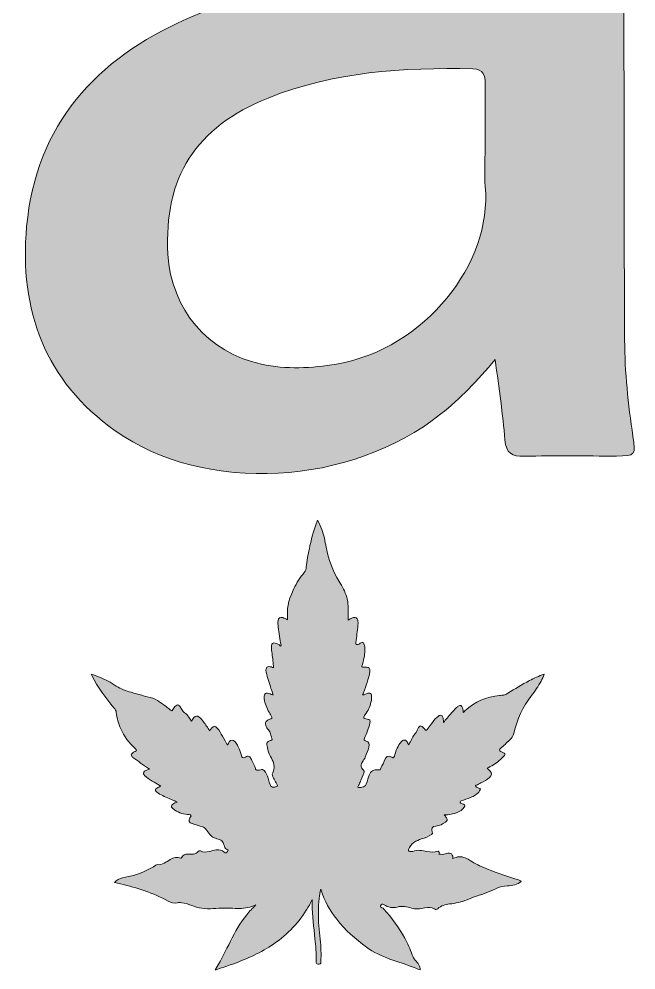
# Model space of a CAD drawing. Extents: x 495 to 1403, y -1247 to -663.
# Drawn here: x 631.2 to 725.5, y -1244.4 to -1099 of the extents above; entities that cross this region are included whole.
import ezdxf

# ---------------------------------------------------------------- set-up
doc = ezdxf.new("R2010")
doc.units = 0
doc.header["$MEASUREMENT"] = 0
doc.layers.add('katman 1', color=7, linetype='Continuous')

# ---------------------------------------------------------------- blocks, each defined once
blk = doc.blocks.new('block 3')
at = {"layer": 'katman 1', "true_color": 0xffffff}
h = blk.add_hatch(color=7, dxfattribs=at)
h.dxf.hatch_style = 2
edge = h.paths.add_edge_path()
edge.add_spline(control_points=[(703.97, -1151.03), (701.19, -1154.29), (698.62, -1156.99), (695.67, -1159.34), (681.87, -1170.33), (659.7, -1171.66), (645.91, -1161.92), (635.18, -1154.34), (631.21, -1143.44), (632.37, -1130.68), (633.8, -1115.05), (642.97, -1105.08), (656.83, -1098.93), (667.08, -1094.38), (677.96, -1092.48), (689.08, -1091.7), (692.69, -1091.44), (696.3, -1091.26), (699.91, -1091.27), (701.04, -1091.27), (701.89, -1091.01), (701.93, -1089.66), (702.15, -1081.62), (700.77, -1074.16), (694.49, -1068.39), (690.76, -1064.97), (686.23, -1063.34), (681.33, -1062.82), (669.33, -1061.55), (658.09, -1064.08), (647.61, -1070), (646.16, -1070.82), (645.34, -1070.95), (644.76, -1069.08), (643.68, -1065.63), (642.51, -1062.21), (641.21, -1058.84), (640.57, -1057.17), (641.09, -1056.37), (642.54, -1055.54), (650.74, -1050.8), (659.61, -1048.12), (668.93, -1047), (677.45, -1045.97), (685.96, -1045.98), (694.36, -1048.17), (708.2, -1051.78), (716.76, -1060.73), (720.88, -1074.2), (722.88, -1080.72), (723.55, -1087.46), (723.59, -1094.24), (723.69, -1112.17), (723.63, -1130.1), (723.73, -1148.03), (723.76, -1152.95), (724.27, -1157.85), (725.01, -1162.73), (725.47, -1165.69), (725.37, -1165.77), (722.47, -1165.77), (717.78, -1165.78), (713.08, -1165.71), (708.39, -1165.8), (706.53, -1165.84), (705.61, -1165.37), (705.44, -1163.3), (705.14, -1159.4), (704.53, -1155.53), (703.97, -1151.03)], knot_values=[0, 0, 0, 0, 1, 1, 1, 2, 2, 2, 3, 3, 3, 4, 4, 4, 5, 5, 5, 6, 6, 6, 7, 7, 7, 8, 8, 8, 9, 9, 9, 10, 10, 10, 11, 11, 11, 12, 12, 12, 13, 13, 13, 14, 14, 14, 15, 15, 15, 16, 16, 16, 17, 17, 17, 18, 18, 18, 19, 19, 19, 20, 20, 20, 21, 21, 21, 22, 22, 22, 23, 23, 23, 23], degree=3, periodic=1)
edge = h.paths.add_edge_path()
edge.add_spline(control_points=[(702.41, -1118.8), (702.41, -1115.49), (702.4, -1112.18), (702.42, -1108.87), (702.43, -1107.57), (702.16, -1106.6), (700.56, -1106.57), (689.88, -1106.36), (679.31, -1106.98), (669.26, -1111.03), (658.18, -1115.49), (653.3, -1123.19), (653.96, -1134.9), (654.43, -1143.35), (660.06, -1149.95), (668.25, -1151.72), (672.07, -1152.55), (675.88, -1152.37), (679.71, -1151.71), (693.29, -1149.37), (703.5, -1136.26), (702.44, -1124.57), (702.27, -1122.66), (702.42, -1120.72), (702.41, -1118.8)], knot_values=[0, 0, 0, 0, 1, 1, 1, 2, 2, 2, 3, 3, 3, 4, 4, 4, 5, 5, 5, 6, 6, 6, 7, 7, 7, 8, 8, 8, 8], degree=3, periodic=1)
at = {"layer": 'katman 1', "lineweight": 0}
for points, knots in [([(703.97, -1151.03), (701.19, -1154.29), (698.62, -1156.99), (695.67, -1159.34), (681.87, -1170.33), (659.7, -1171.66), (645.91, -1161.92), (635.18, -1154.34), (631.21, -1143.44), (632.37, -1130.68), (633.8, -1115.05), (642.97, -1105.08), (656.83, -1098.93), (667.08, -1094.38), (677.96, -1092.48), (689.08, -1091.7), (692.69, -1091.44), (696.3, -1091.26), (699.91, -1091.27), (701.04, -1091.27), (701.89, -1091.01), (701.93, -1089.66), (702.15, -1081.62), (700.77, -1074.16), (694.49, -1068.39), (690.76, -1064.97), (686.23, -1063.34), (681.33, -1062.82), (669.33, -1061.55), (658.09, -1064.08), (647.61, -1070), (646.16, -1070.82), (645.34, -1070.95), (644.76, -1069.08), (643.68, -1065.63), (642.51, -1062.21), (641.21, -1058.84), (640.57, -1057.17), (641.09, -1056.37), (642.54, -1055.54), (650.74, -1050.8), (659.61, -1048.12), (668.93, -1047), (677.45, -1045.97), (685.96, -1045.98), (694.36, -1048.17), (708.2, -1051.78), (716.76, -1060.73), (720.88, -1074.2), (722.88, -1080.72), (723.55, -1087.46), (723.59, -1094.24), (723.69, -1112.17), (723.63, -1130.1), (723.73, -1148.03), (723.76, -1152.95), (724.27, -1157.85), (725.01, -1162.73), (725.47, -1165.69), (725.37, -1165.77), (722.47, -1165.77), (717.78, -1165.78), (713.08, -1165.71), (708.39, -1165.8), (706.53, -1165.84), (705.61, -1165.37), (705.44, -1163.3), (705.14, -1159.4), (704.53, -1155.53), (703.97, -1151.03)], [0, 0, 0, 0, 1, 1, 1, 2, 2, 2, 3, 3, 3, 4, 4, 4, 5, 5, 5, 6, 6, 6, 7, 7, 7, 8, 8, 8, 9, 9, 9, 10, 10, 10, 11, 11, 11, 12, 12, 12, 13, 13, 13, 14, 14, 14, 15, 15, 15, 16, 16, 16, 17, 17, 17, 18, 18, 18, 19, 19, 19, 20, 20, 20, 21, 21, 21, 22, 22, 22, 23, 23, 23, 23]), ([(702.41, -1118.8), (702.41, -1115.49), (702.4, -1112.18), (702.42, -1108.87), (702.43, -1107.57), (702.16, -1106.6), (700.56, -1106.57), (689.88, -1106.36), (679.31, -1106.98), (669.26, -1111.03), (658.18, -1115.49), (653.3, -1123.19), (653.96, -1134.9), (654.43, -1143.35), (660.06, -1149.95), (668.25, -1151.72), (672.07, -1152.55), (675.88, -1152.37), (679.71, -1151.71), (693.29, -1149.37), (703.5, -1136.26), (702.44, -1124.57), (702.27, -1122.66), (702.42, -1120.72), (702.41, -1118.8)], [0, 0, 0, 0, 1, 1, 1, 2, 2, 2, 3, 3, 3, 4, 4, 4, 5, 5, 5, 6, 6, 6, 7, 7, 7, 8, 8, 8, 8])]:
    blk.add_open_spline(points, degree=3, knots=knots, dxfattribs=at)
blk = doc.blocks.new('block 5')
at = {"layer": 'katman 1', "true_color": 0x018f44}
h = blk.add_hatch(color=114, dxfattribs=at)
h.dxf.hatch_style = 2
edge = h.paths.add_edge_path()
edge.add_spline(control_points=[(676.01, -1233.6), (675.72, -1234.15), (675.42, -1234.7), (675.09, -1235.23), (673.72, -1237.42), (671.92, -1239.19), (669.76, -1240.61), (667.81, -1241.89), (665.68, -1242.82), (663.48, -1243.59), (662.76, -1243.85), (662.04, -1244.08), (661.3, -1244.3), (661.28, -1244.31), (661.25, -1244.31), (661.19, -1244.33), (661.25, -1244.23), (661.29, -1244.16), (661.34, -1244.09), (662.14, -1242.76), (662.8, -1241.35), (663.5, -1239.97), (664.22, -1238.54), (664.99, -1237.15), (666, -1235.9), (666.41, -1235.38), (666.87, -1234.91), (667.39, -1234.42), (667.15, -1234.51), (666.97, -1234.59), (666.78, -1234.65), (665.95, -1234.93), (665.09, -1234.98), (664.23, -1234.94), (663.11, -1234.9), (661.99, -1234.9), (660.87, -1234.97), (659.71, -1235.05), (658.57, -1234.91), (657.48, -1234.46), (657.03, -1234.27), (656.55, -1234.12), (656.06, -1234.07), (655.85, -1234.04), (655.63, -1234.03), (655.43, -1234.07), (654.91, -1234.19), (654.43, -1234.09), (653.98, -1233.83), (651.71, -1232.53), (649.23, -1231.82), (646.71, -1231.18), (646.41, -1231.11), (646.11, -1231.05), (645.79, -1230.97), (646.14, -1230.59), (646.56, -1230.37), (647.03, -1230.27), (647.64, -1230.13), (648.27, -1230.05), (648.87, -1229.86), (650.03, -1229.51), (651.1, -1228.98), (652.11, -1228.32), (652.18, -1228.27), (652.25, -1228.23), (652.34, -1228.25), (652.72, -1228.32), (653.06, -1228.21), (653.39, -1228.03), (653.71, -1227.85), (654.01, -1227.65), (654.32, -1227.46), (654.83, -1227.16), (655.35, -1227.02), (655.92, -1227.27), (655.98, -1227.3), (656, -1227.28), (656.02, -1227.23), (656.22, -1226.77), (656.6, -1226.65), (657.06, -1226.64), (657.32, -1226.64), (657.59, -1226.65), (657.85, -1226.63), (658.15, -1226.6), (658.41, -1226.49), (658.59, -1226.23), (658.67, -1226.12), (658.78, -1226.08), (658.91, -1226.15), (659.35, -1226.4), (659.8, -1226.36), (660.27, -1226.25), (660.62, -1226.17), (660.97, -1226.05), (661.33, -1226), (661.79, -1225.94), (662.21, -1226.03), (662.57, -1226.34), (662.66, -1226.41), (662.76, -1226.5), (662.88, -1226.42), (663.03, -1226.34), (663.09, -1226.19), (663.15, -1226.04), (663.17, -1225.99), (663.11, -1225.99), (663.08, -1225.98), (662.81, -1225.9), (662.67, -1225.68), (662.58, -1225.43), (662.52, -1225.26), (662.46, -1225.1), (662.4, -1224.93), (662.3, -1224.67), (662.12, -1224.51), (661.85, -1224.43), (661.56, -1224.35), (661.29, -1224.26), (661.02, -1224.14), (660.76, -1224.03), (660.53, -1223.87), (660.36, -1223.65), (660.16, -1223.39), (659.96, -1223.12), (659.77, -1222.85), (659.64, -1222.66), (659.48, -1222.53), (659.26, -1222.48), (658.72, -1222.35), (658.21, -1222.13), (657.68, -1221.98), (657.16, -1221.84), (657.05, -1221.58), (657.32, -1221.11), (657.35, -1221.05), (657.38, -1221), (657.42, -1220.95), (657.56, -1220.72), (657.5, -1220.6), (657.22, -1220.6), (656.41, -1220.6), (655.68, -1220.34), (655, -1219.9), (654.86, -1219.82), (654.74, -1219.72), (654.63, -1219.6), (654.44, -1219.39), (654.45, -1219.19), (654.68, -1219.01), (654.88, -1218.85), (655.12, -1218.78), (655.39, -1218.68), (655.11, -1218.56), (654.86, -1218.45), (654.61, -1218.34), (653.96, -1218.07), (653.31, -1217.79), (652.69, -1217.46), (652.5, -1217.35), (652.31, -1217.24), (652.17, -1217.07), (652, -1216.87), (652.02, -1216.69), (652.24, -1216.54), (652.43, -1216.41), (652.65, -1216.35), (652.89, -1216.27), (652.53, -1216.05), (652.19, -1215.85), (651.85, -1215.65), (651.44, -1215.4), (651.04, -1215.16), (650.66, -1214.87), (650.53, -1214.77), (650.4, -1214.66), (650.3, -1214.52), (650.15, -1214.3), (650.18, -1214.12), (650.39, -1213.97), (650.62, -1213.81), (650.88, -1213.75), (651.15, -1213.67), (651.11, -1213.59), (651.04, -1213.57), (650.99, -1213.54), (650.16, -1213.03), (649.4, -1212.42), (648.61, -1211.85), (648.55, -1211.81), (648.49, -1211.76), (648.44, -1211.7), (648.31, -1211.55), (648.32, -1211.39), (648.47, -1211.24), (648.6, -1211.11), (648.76, -1211.03), (648.93, -1210.95), (649.2, -1210.82), (649.22, -1210.71), (649, -1210.52), (648, -1209.68), (647.27, -1208.65), (646.75, -1207.46), (646.4, -1206.68), (646.18, -1205.85), (646.07, -1205), (646.03, -1204.71), (645.89, -1204.49), (645.71, -1204.27), (644.42, -1202.74), (643.24, -1201.12), (642.32, -1199.33), (642.3, -1199.28), (642.27, -1199.23), (642.24, -1199.15), (642.69, -1199.26), (643.1, -1199.42), (643.5, -1199.58), (644.4, -1199.95), (645.26, -1200.41), (646.07, -1200.94), (646.78, -1201.39), (647.53, -1201.69), (648.33, -1201.9), (649.43, -1202.19), (650.53, -1202.51), (651.63, -1202.81), (652.15, -1202.96), (652.59, -1203.26), (653.01, -1203.59), (653.45, -1203.93), (653.92, -1204.22), (654.33, -1204.61), (654.5, -1204.78), (654.57, -1204.75), (654.69, -1204.54), (654.82, -1204.32), (654.94, -1204.11), (655.14, -1203.95), (655.35, -1203.78), (655.53, -1203.79), (655.71, -1203.99), (655.86, -1204.15), (655.96, -1204.34), (656.07, -1204.53), (656.19, -1204.76), (656.34, -1204.95), (656.57, -1205.08), (656.82, -1205.22), (656.97, -1205.46), (657.13, -1205.69), (657.27, -1205.9), (657.41, -1206.11), (657.56, -1206.33), (657.68, -1206.13), (657.78, -1205.94), (657.91, -1205.77), (658.16, -1205.47), (658.42, -1205.44), (658.73, -1205.69), (658.99, -1205.89), (659.19, -1206.14), (659.39, -1206.4), (659.72, -1206.84), (660.02, -1207.3), (660.34, -1207.77), (660.43, -1207.64), (660.52, -1207.51), (660.62, -1207.39), (660.94, -1207), (661.15, -1206.99), (661.48, -1207.37), (661.81, -1207.74), (662.05, -1208.19), (662.3, -1208.62), (662.55, -1209.07), (662.8, -1209.53), (663.05, -1209.99), (663.15, -1209.81), (663.22, -1209.63), (663.33, -1209.48), (663.59, -1209.12), (663.89, -1209.1), (664.19, -1209.43), (664.49, -1209.76), (664.66, -1210.16), (664.84, -1210.56), (664.99, -1210.9), (665.15, -1211.25), (665.22, -1211.63), (665.27, -1211.88), (665.39, -1211.95), (665.63, -1211.87), (665.75, -1211.83), (665.87, -1211.76), (665.98, -1211.71), (666.18, -1211.61), (666.31, -1211.63), (666.46, -1211.79), (666.61, -1211.94), (666.7, -1212.13), (666.78, -1212.32), (666.95, -1212.73), (667.22, -1213.11), (667.31, -1213.56), (667.35, -1213.74), (667.5, -1213.82), (667.69, -1213.82), (667.84, -1213.82), (667.98, -1213.79), (668.12, -1213.74), (668.34, -1213.67), (668.51, -1213.72), (668.67, -1213.88), (668.98, -1214.19), (669.13, -1214.6), (669.26, -1215.01), (669.36, -1215.29), (669.42, -1215.58), (669.51, -1215.87), (669.7, -1216.51), (670.11, -1216.5), (670.67, -1216.27), (670.75, -1216.23), (670.71, -1216.18), (670.69, -1216.14), (670.55, -1215.89), (670.41, -1215.64), (670.27, -1215.38), (670.14, -1215.14), (670, -1214.9), (669.93, -1214.63), (669.89, -1214.48), (669.89, -1214.34), (669.97, -1214.19), (670.26, -1213.63), (670.27, -1213.06), (670.02, -1212.49), (669.87, -1212.12), (669.68, -1211.78), (669.49, -1211.43), (669.24, -1210.96), (669.19, -1210.45), (669.09, -1209.94), (669.03, -1209.63), (669.16, -1209.46), (669.45, -1209.33), (669.53, -1209.3), (669.62, -1209.28), (669.7, -1209.25), (669.86, -1209.19), (669.91, -1209.1), (669.84, -1208.95), (669.73, -1208.73), (669.66, -1208.51), (669.63, -1208.26), (669.61, -1208.02), (669.43, -1207.83), (669.3, -1207.63), (669.16, -1207.42), (669, -1207.22), (668.9, -1206.98), (668.77, -1206.66), (668.84, -1206.42), (669.12, -1206.21), (669.3, -1206.09), (669.49, -1206), (669.7, -1205.94), (669.86, -1205.9), (669.85, -1205.84), (669.81, -1205.7), (669.72, -1205.43), (669.57, -1205.19), (669.42, -1204.95), (669.04, -1204.31), (668.77, -1203.63), (668.68, -1202.89), (668.66, -1202.71), (668.65, -1202.53), (668.69, -1202.35), (668.76, -1202.08), (668.92, -1201.98), (669.19, -1202.02), (669.45, -1202.06), (669.67, -1202.23), (669.94, -1202.27), (669.96, -1202.27), (669.98, -1202.28), (670.03, -1202.29), (669.92, -1201.95), (669.81, -1201.63), (669.7, -1201.3), (669.45, -1200.49), (669.16, -1199.7), (668.97, -1198.87), (668.93, -1198.7), (668.92, -1198.53), (668.94, -1198.36), (668.98, -1198.1), (669.13, -1197.97), (669.39, -1197.97), (669.52, -1197.97), (669.64, -1197.99), (669.76, -1198.03), (669.87, -1198.07), (669.98, -1198.11), (670.11, -1198.15), (670.07, -1197.78), (670.02, -1197.41), (669.99, -1197.05), (669.93, -1196.34), (669.79, -1195.65), (669.76, -1194.94), (669.76, -1194.89), (669.76, -1194.83), (669.77, -1194.78), (669.82, -1194.44), (670.01, -1194.3), (670.35, -1194.38), (670.56, -1194.42), (670.75, -1194.51), (670.94, -1194.6), (671.02, -1194.63), (671.03, -1194.7), (671.06, -1194.76), (671.09, -1194.81), (671.13, -1194.84), (671.19, -1194.82), (671.25, -1194.79), (671.25, -1194.75), (671.24, -1194.7), (671.04, -1193.78), (670.92, -1192.85), (670.8, -1191.93), (670.76, -1191.6), (670.73, -1191.27), (670.78, -1190.94), (670.85, -1190.53), (671.09, -1190.37), (671.49, -1190.48), (671.75, -1190.56), (671.98, -1190.7), (672.24, -1190.84), (672.24, -1190.6), (672.25, -1190.38), (672.23, -1190.17), (672.13, -1188.69), (672.56, -1187.34), (673.2, -1186.05), (673.63, -1185.17), (674.15, -1184.34), (674.79, -1183.59), (675.01, -1183.35), (675.05, -1183.04), (675.08, -1182.74), (675.18, -1181.79), (675.38, -1180.87), (675.56, -1179.94), (675.81, -1178.64), (676.14, -1177.37), (676.62, -1176.14), (676.68, -1175.97), (676.75, -1175.8), (676.83, -1175.6), (677.1, -1176.06), (677.3, -1176.52), (677.46, -1176.99), (677.78, -1177.87), (677.96, -1178.79), (678.14, -1179.71), (678.5, -1181.56), (679.09, -1183.33), (680.11, -1184.94), (680.58, -1185.7), (681.01, -1186.49), (681.27, -1187.35), (681.4, -1187.79), (681.48, -1188.23), (681.47, -1188.69), (681.47, -1189.42), (681.47, -1190.14), (681.47, -1190.87), (681.56, -1190.88), (681.6, -1190.81), (681.66, -1190.78), (681.87, -1190.65), (682.07, -1190.53), (682.31, -1190.47), (682.67, -1190.38), (682.88, -1190.51), (682.96, -1190.87), (683.01, -1191.13), (683.01, -1191.39), (682.98, -1191.65), (682.89, -1192.53), (682.79, -1193.41), (682.68, -1194.3), (682.65, -1194.58), (682.72, -1194.65), (683, -1194.57), (683.16, -1194.52), (683.3, -1194.42), (683.45, -1194.33), (683.7, -1194.2), (683.8, -1194.24), (683.89, -1194.5), (684.13, -1195.19), (684.07, -1195.88), (683.92, -1196.58), (683.83, -1197.03), (683.7, -1197.47), (683.57, -1197.91), (683.54, -1198.02), (683.56, -1198.05), (683.68, -1198.04), (683.89, -1198.03), (684.1, -1198.03), (684.31, -1198.04), (684.7, -1198.07), (684.85, -1198.27), (684.81, -1198.66), (684.75, -1199.26), (684.57, -1199.84), (684.38, -1200.42), (684.21, -1200.93), (684.04, -1201.45), (683.86, -1201.96), (683.82, -1202.07), (683.76, -1202.18), (683.7, -1202.29), (683.87, -1202.29), (684.01, -1202.27), (684.15, -1202.19), (684.3, -1202.12), (684.45, -1202.05), (684.62, -1202.03), (684.86, -1202), (684.99, -1202.09), (685.04, -1202.32), (685.12, -1202.69), (685.06, -1203.05), (684.98, -1203.41), (684.84, -1204.11), (684.51, -1204.72), (684.11, -1205.3), (684.04, -1205.41), (683.96, -1205.52), (683.91, -1205.63), (683.83, -1205.78), (683.87, -1205.87), (684.03, -1205.93), (684.15, -1205.97), (684.27, -1205.99), (684.39, -1206), (684.81, -1206.03), (684.94, -1206.22), (684.82, -1206.63), (684.59, -1207.41), (684.32, -1208.17), (683.99, -1208.92), (683.87, -1209.2), (683.88, -1209.2), (684.16, -1209.3), (684.67, -1209.47), (684.83, -1209.79), (684.66, -1210.3), (684.49, -1210.81), (684.3, -1211.31), (684.11, -1211.81), (684.01, -1212.08), (683.82, -1212.29), (683.67, -1212.53), (683.48, -1212.85), (683.37, -1213.17), (683.59, -1213.52), (683.66, -1213.63), (683.74, -1213.73), (683.83, -1213.8), (683.95, -1213.9), (683.96, -1214), (683.92, -1214.13), (683.74, -1214.64), (683.52, -1215.12), (683.32, -1215.62), (683.21, -1215.86), (683.1, -1216.1), (682.99, -1216.34), (682.96, -1216.42), (682.95, -1216.46), (683.06, -1216.45), (683.24, -1216.44), (683.42, -1216.45), (683.6, -1216.43), (683.91, -1216.39), (684.13, -1216.22), (684.26, -1215.93), (684.42, -1215.6), (684.47, -1215.23), (684.58, -1214.89), (684.61, -1214.78), (684.64, -1214.67), (684.69, -1214.57), (684.94, -1213.93), (685.41, -1213.66), (686.1, -1213.76), (686.36, -1213.8), (686.41, -1213.77), (686.49, -1213.52), (686.57, -1213.27), (686.66, -1213.03), (686.83, -1212.83), (686.96, -1212.68), (686.99, -1212.48), (687.06, -1212.29), (687.28, -1211.65), (687.57, -1211.53), (688.18, -1211.84), (688.44, -1211.98), (688.46, -1211.95), (688.55, -1211.66), (688.74, -1210.98), (688.99, -1210.32), (689.39, -1209.73), (689.5, -1209.56), (689.62, -1209.4), (689.79, -1209.29), (690, -1209.15), (690.19, -1209.17), (690.37, -1209.34), (690.54, -1209.5), (690.62, -1209.72), (690.74, -1209.95), (690.83, -1209.78), (690.92, -1209.63), (691, -1209.47), (691.25, -1208.97), (691.49, -1208.46), (691.88, -1208.03), (691.99, -1207.91), (692.03, -1207.74), (692.09, -1207.59), (692.16, -1207.45), (692.22, -1207.3), (692.32, -1207.18), (692.46, -1207.02), (692.62, -1207), (692.8, -1207.11), (692.97, -1207.23), (693.09, -1207.39), (693.22, -1207.56), (693.35, -1207.75), (693.42, -1207.75), (693.56, -1207.57), (693.77, -1207.31), (693.96, -1207.03), (694.16, -1206.76), (694.43, -1206.4), (694.72, -1206.05), (695.05, -1205.74), (695.16, -1205.63), (695.28, -1205.54), (695.42, -1205.47), (695.66, -1205.35), (695.83, -1205.42), (695.93, -1205.67), (696.02, -1205.9), (696.04, -1206.15), (696.04, -1206.4), (696.04, -1206.42), (696.04, -1206.45), (696.04, -1206.53), (696.25, -1206.28), (696.43, -1206.07), (696.61, -1205.85), (697.06, -1205.33), (697.5, -1204.78), (697.99, -1204.29), (698.08, -1204.19), (698.19, -1204.1), (698.3, -1204.03), (698.64, -1203.8), (698.87, -1203.89), (698.98, -1204.29), (699.04, -1204.51), (699.05, -1204.74), (699.06, -1204.99), (699.18, -1204.93), (699.26, -1204.83), (699.34, -1204.75), (700.81, -1203.29), (702.61, -1202.6), (704.63, -1202.39), (704.84, -1202.36), (705.06, -1202.34), (705.27, -1202.32), (705.5, -1202.3), (705.7, -1202.18), (705.89, -1202.05), (706.97, -1201.37), (708.06, -1200.7), (709.19, -1200.11), (709.91, -1199.74), (710.64, -1199.41), (711.43, -1199.14), (711.3, -1199.52), (711.14, -1199.85), (710.97, -1200.18), (710.56, -1200.97), (710.04, -1201.69), (709.51, -1202.39), (708.18, -1204.12), (707.31, -1206.06), (706.8, -1208.16), (706.7, -1208.59), (706.47, -1208.93), (706.15, -1209.21), (705.68, -1209.63), (705.26, -1210.11), (704.76, -1210.49), (704.54, -1210.66), (704.57, -1210.81), (704.81, -1210.96), (704.94, -1211.03), (705.08, -1211.08), (705.21, -1211.13), (705.43, -1211.21), (705.48, -1211.34), (705.36, -1211.54), (705.21, -1211.79), (704.99, -1211.97), (704.78, -1212.16), (704.24, -1212.66), (703.61, -1213.05), (702.96, -1213.39), (702.88, -1213.43), (702.8, -1213.47), (702.72, -1213.52), (702.86, -1213.65), (703, -1213.77), (703.13, -1213.9), (703.47, -1214.25), (703.47, -1214.57), (703.11, -1214.91), (702.72, -1215.28), (702.25, -1215.51), (701.78, -1215.76), (701.54, -1215.89), (701.3, -1216.01), (701.05, -1216.12), (700.91, -1216.18), (700.94, -1216.24), (701.02, -1216.32), (701.15, -1216.43), (701.31, -1216.48), (701.46, -1216.54), (701.74, -1216.66), (701.76, -1216.74), (701.58, -1216.98), (701.22, -1217.48), (700.72, -1217.77), (700.16, -1217.99), (699.7, -1218.17), (699.22, -1218.33), (698.76, -1218.5), (698.69, -1218.52), (698.6, -1218.52), (698.59, -1218.63), (698.58, -1218.74), (698.64, -1218.81), (698.73, -1218.85), (698.85, -1218.91), (698.99, -1218.96), (699.12, -1219.02), (699.35, -1219.13), (699.38, -1219.25), (699.23, -1219.47), (698.96, -1219.85), (698.59, -1220.12), (698.15, -1220.29), (697.67, -1220.49), (697.17, -1220.56), (696.66, -1220.61), (696.49, -1220.62), (696.33, -1220.63), (696.15, -1220.65), (696.28, -1220.8), (696.42, -1220.92), (696.51, -1221.08), (696.67, -1221.37), (696.64, -1221.59), (696.37, -1221.77), (695.92, -1222.05), (695.48, -1222.32), (694.91, -1222.35), (694.29, -1222.38), (694.12, -1222.69), (694.35, -1223.27), (694.42, -1223.45), (694.38, -1223.53), (694.24, -1223.63), (693.78, -1223.97), (693.25, -1224.13), (692.72, -1224.32), (692.31, -1224.46), (691.91, -1224.61), (691.55, -1224.85), (691.15, -1225.13), (690.88, -1225.5), (690.7, -1225.95), (690.65, -1226.07), (690.69, -1226.12), (690.79, -1226.17), (690.97, -1226.26), (691.18, -1226.29), (691.35, -1226.22), (692.08, -1225.94), (692.8, -1226.08), (693.53, -1226.24), (694.09, -1226.36), (694.64, -1226.43), (695.19, -1226.19), (695.24, -1226.17), (695.26, -1226.18), (695.3, -1226.22), (695.47, -1226.39), (695.48, -1226.5), (695.35, -1226.65), (695.7, -1226.68), (696.04, -1226.71), (696.37, -1226.58), (696.48, -1226.54), (696.59, -1226.51), (696.7, -1226.49), (696.9, -1226.45), (697.11, -1226.46), (697.27, -1226.62), (697.5, -1226.84), (697.54, -1227.01), (697.41, -1227.29), (697.53, -1227.28), (697.65, -1227.27), (697.75, -1227.23), (698.38, -1226.94), (698.99, -1227.02), (699.59, -1227.31), (699.89, -1227.46), (700.17, -1227.63), (700.44, -1227.81), (701.16, -1228.3), (701.98, -1228.59), (702.78, -1228.92), (704.34, -1229.56), (705.92, -1230.12), (707.54, -1230.59), (707.69, -1230.63), (707.73, -1230.66), (707.94, -1230.85), (707.64, -1231.07), (707.3, -1231.21), (706.95, -1231.32), (706.58, -1231.42), (706.2, -1231.49), (705.82, -1231.5), (705.26, -1231.52), (704.72, -1231.64), (704.21, -1231.87), (703.21, -1232.34), (702.2, -1232.77), (701.12, -1233.05), (700.61, -1233.18), (700.14, -1233.42), (699.66, -1233.62), (698.81, -1233.99), (697.91, -1234.17), (696.99, -1234.26), (696.32, -1234.33), (695.69, -1234.52), (695.17, -1234.99), (695.04, -1235.12), (694.89, -1235.15), (694.7, -1235.02), (694.24, -1234.71), (693.72, -1234.75), (693.2, -1234.84), (692.84, -1234.9), (692.49, -1234.99), (692.12, -1235.02), (691.8, -1235.05), (691.49, -1235.01), (691.18, -1234.91), (690.47, -1234.68), (689.73, -1234.52), (689, -1234.73), (688.24, -1234.94), (687.6, -1234.78), (686.97, -1234.38), (686.83, -1234.29), (686.7, -1234.24), (686.56, -1234.38), (686.34, -1234.6), (686.37, -1234.75), (686.66, -1234.86), (686.77, -1234.9), (686.88, -1234.94), (686.96, -1235.04), (688.17, -1236.42), (689.27, -1237.88), (690.15, -1239.5), (690.59, -1240.32), (690.97, -1241.16), (691.27, -1242.04), (691.37, -1242.35), (691.53, -1242.62), (691.74, -1242.86), (691.94, -1243.09), (692.16, -1243.31), (692.31, -1243.58), (692.45, -1243.81), (692.52, -1244.07), (692.5, -1244.36), (692.19, -1244.23), (691.89, -1244.11), (691.59, -1243.99), (690.35, -1243.52), (689.09, -1243.14), (687.85, -1242.68), (686.59, -1242.21), (685.37, -1241.68), (684.29, -1240.87), (682.61, -1239.62), (681.04, -1238.25), (679.74, -1236.6), (678.68, -1235.25), (677.87, -1233.78), (677.36, -1232.14), (677.35, -1232.1), (677.33, -1232.07), (677.31, -1232), (677.2, -1232.48), (677.14, -1232.94), (677.08, -1233.39), (676.91, -1234.8), (676.89, -1236.21), (677.02, -1237.63), (677.08, -1238.31), (677.17, -1238.98), (677.24, -1239.66), (677.35, -1240.81), (677.37, -1241.95), (677.33, -1243.1), (677.32, -1243.4), (677.18, -1243.52), (676.9, -1243.49), (676.73, -1243.48), (676.63, -1243.39), (676.61, -1243.22), (676.61, -1243.12), (676.6, -1243.03), (676.61, -1242.93), (676.62, -1241.81), (676.54, -1240.69), (676.42, -1239.57), (676.24, -1237.82), (676, -1236.08), (676.01, -1234.32), (676.02, -1234.08), (676.01, -1233.84), (676.01, -1233.6)], knot_values=[0, 0, 0, 0, 1, 1, 1, 2, 2, 2, 3, 3, 3, 4, 4, 4, 5, 5, 5, 6, 6, 6, 7, 7, 7, 8, 8, 8, 9, 9, 9, 10, 10, 10, 11, 11, 11, 12, 12, 12, 13, 13, 13, 14, 14, 14, 15, 15, 15, 16, 16, 16, 17, 17, 17, 18, 18, 18, 19, 19, 19, 20, 20, 20, 21, 21, 21, 22, 22, 22, 23, 23, 23, 24, 24, 24, 25, 25, 25, 26, 26, 26, 27, 27, 27, 28, 28, 28, 29, 29, 29, 30, 30, 30, 31, 31, 31, 32, 32, 32, 33, 33, 33, 34, 34, 34, 35, 35, 35, 36, 36, 36, 37, 37, 37, 38, 38, 38, 39, 39, 39, 40, 40, 40, 41, 41, 41, 42, 42, 42, 43, 43, 43, 44, 44, 44, 45, 45, 45, 46, 46, 46, 47, 47, 47, 48, 48, 48, 49, 49, 49, 50, 50, 50, 51, 51, 51, 52, 52, 52, 53, 53, 53, 54, 54, 54, 55, 55, 55, 56, 56, 56, 57, 57, 57, 58, 58, 58, 59, 59, 59, 60, 60, 60, 61, 61, 61, 62, 62, 62, 63, 63, 63, 64, 64, 64, 65, 65, 65, 66, 66, 66, 67, 67, 67, 68, 68, 68, 69, 69, 69, 70, 70, 70, 71, 71, 71, 72, 72, 72, 73, 73, 73, 74, 74, 74, 75, 75, 75, 76, 76, 76, 77, 77, 77, 78, 78, 78, 79, 79, 79, 80, 80, 80, 81, 81, 81, 82, 82, 82, 83, 83, 83, 84, 84, 84, 85, 85, 85, 86, 86, 86, 87, 87, 87, 88, 88, 88, 89, 89, 89, 90, 90, 90, 91, 91, 91, 92, 92, 92, 93, 93, 93, 94, 94, 94, 95, 95, 95, 96, 96, 96, 97, 97, 97, 98, 98, 98, 99, 99, 99, 100, 100, 100, 101, 101, 101, 102, 102, 102, 103, 103, 103, 104, 104, 104, 105, 105, 105, 106, 106, 106, 107, 107, 107, 108, 108, 108, 109, 109, 109, 110, 110, 110, 111, 111, 111, 112, 112, 112, 113, 113, 113, 114, 114, 114, 115, 115, 115, 116, 116, 116, 117, 117, 117, 118, 118, 118, 119, 119, 119, 120, 120, 120, 121, 121, 121, 122, 122, 122, 123, 123, 123, 124, 124, 124, 125, 125, 125, 126, 126, 126, 127, 127, 127, 128, 128, 128, 129, 129, 129, 130, 130, 130, 131, 131, 131, 132, 132, 132, 133, 133, 133, 134, 134, 134, 135, 135, 135, 136, 136, 136, 137, 137, 137, 138, 138, 138, 139, 139, 139, 140, 140, 140, 141, 141, 141, 142, 142, 142, 143, 143, 143, 144, 144, 144, 145, 145, 145, 146, 146, 146, 147, 147, 147, 148, 148, 148, 149, 149, 149, 150, 150, 150, 151, 151, 151, 152, 152, 152, 153, 153, 153, 154, 154, 154, 155, 155, 155, 156, 156, 156, 157, 157, 157, 158, 158, 158, 159, 159, 159, 160, 160, 160, 161, 161, 161, 162, 162, 162, 163, 163, 163, 164, 164, 164, 165, 165, 165, 166, 166, 166, 167, 167, 167, 168, 168, 168, 169, 169, 169, 170, 170, 170, 171, 171, 171, 172, 172, 172, 173, 173, 173, 174, 174, 174, 175, 175, 175, 176, 176, 176, 177, 177, 177, 178, 178, 178, 179, 179, 179, 180, 180, 180, 181, 181, 181, 182, 182, 182, 183, 183, 183, 184, 184, 184, 185, 185, 185, 186, 186, 186, 187, 187, 187, 188, 188, 188, 189, 189, 189, 190, 190, 190, 191, 191, 191, 192, 192, 192, 193, 193, 193, 194, 194, 194, 195, 195, 195, 196, 196, 196, 197, 197, 197, 198, 198, 198, 199, 199, 199, 200, 200, 200, 201, 201, 201, 202, 202, 202, 203, 203, 203, 204, 204, 204, 205, 205, 205, 206, 206, 206, 207, 207, 207, 208, 208, 208, 209, 209, 209, 210, 210, 210, 211, 211, 211, 212, 212, 212, 213, 213, 213, 214, 214, 214, 215, 215, 215, 216, 216, 216, 217, 217, 217, 218, 218, 218, 219, 219, 219, 220, 220, 220, 221, 221, 221, 222, 222, 222, 223, 223, 223, 224, 224, 224, 225, 225, 225, 226, 226, 226, 227, 227, 227, 228, 228, 228, 229, 229, 229, 230, 230, 230, 231, 231, 231, 232, 232, 232, 233, 233, 233, 234, 234, 234, 235, 235, 235, 236, 236, 236, 237, 237, 237, 238, 238, 238, 239, 239, 239, 240, 240, 240, 241, 241, 241, 242, 242, 242, 243, 243, 243, 244, 244, 244, 245, 245, 245, 246, 246, 246, 247, 247, 247, 248, 248, 248, 249, 249, 249, 250, 250, 250, 251, 251, 251, 252, 252, 252, 253, 253, 253, 254, 254, 254, 255, 255, 255, 256, 256, 256, 257, 257, 257, 258, 258, 258, 259, 259, 259, 260, 260, 260, 261, 261, 261, 262, 262, 262, 263, 263, 263, 264, 264, 264, 265, 265, 265, 266, 266, 266, 267, 267, 267, 268, 268, 268, 269, 269, 269, 270, 270, 270, 271, 271, 271, 272, 272, 272, 273, 273, 273, 274, 274, 274, 275, 275, 275, 276, 276, 276, 277, 277, 277, 278, 278, 278, 279, 279, 279, 280, 280, 280, 281, 281, 281, 282, 282, 282, 283, 283, 283, 284, 284, 284, 285, 285, 285, 286, 286, 286, 287, 287, 287, 288, 288, 288, 289, 289, 289, 290, 290, 290, 291, 291, 291, 292, 292, 292, 293, 293, 293, 294, 294, 294, 295, 295, 295, 296, 296, 296, 297, 297, 297, 298, 298, 298, 299, 299, 299, 300, 300, 300, 301, 301, 301, 302, 302, 302, 303, 303, 303, 304, 304, 304, 305, 305, 305, 306, 306, 306, 307, 307, 307, 308, 308, 308, 309, 309, 309, 310, 310, 310, 311, 311, 311, 312, 312, 312, 313, 313, 313, 314, 314, 314, 315, 315, 315, 316, 316, 316, 317, 317, 317, 318, 318, 318, 319, 319, 319, 320, 320, 320, 321, 321, 321, 322, 322, 322, 323, 323, 323, 323], degree=3, periodic=1)
at = {"layer": 'katman 1', "lineweight": 0}
blk.add_open_spline([(676.01, -1233.6), (675.72, -1234.15), (675.42, -1234.7), (675.09, -1235.23), (673.72, -1237.42), (671.92, -1239.19), (669.76, -1240.61), (667.81, -1241.89), (665.68, -1242.82), (663.48, -1243.59), (662.76, -1243.85), (662.04, -1244.08), (661.3, -1244.3), (661.28, -1244.31), (661.25, -1244.31), (661.19, -1244.33), (661.25, -1244.23), (661.29, -1244.16), (661.34, -1244.09), (662.14, -1242.76), (662.8, -1241.35), (663.5, -1239.97), (664.22, -1238.54), (664.99, -1237.15), (666, -1235.9), (666.41, -1235.38), (666.87, -1234.91), (667.39, -1234.42), (667.15, -1234.51), (666.97, -1234.59), (666.78, -1234.65), (665.95, -1234.93), (665.09, -1234.98), (664.23, -1234.94), (663.11, -1234.9), (661.99, -1234.9), (660.87, -1234.97), (659.71, -1235.05), (658.57, -1234.91), (657.48, -1234.46), (657.03, -1234.27), (656.55, -1234.12), (656.06, -1234.07), (655.85, -1234.04), (655.63, -1234.03), (655.43, -1234.07), (654.91, -1234.19), (654.43, -1234.09), (653.98, -1233.83), (651.71, -1232.53), (649.23, -1231.82), (646.71, -1231.18), (646.41, -1231.11), (646.11, -1231.05), (645.79, -1230.97), (646.14, -1230.59), (646.56, -1230.37), (647.03, -1230.27), (647.64, -1230.13), (648.27, -1230.05), (648.87, -1229.86), (650.03, -1229.51), (651.1, -1228.98), (652.11, -1228.32), (652.18, -1228.27), (652.25, -1228.23), (652.34, -1228.25), (652.72, -1228.32), (653.06, -1228.21), (653.39, -1228.03), (653.71, -1227.85), (654.01, -1227.65), (654.32, -1227.46), (654.83, -1227.16), (655.35, -1227.02), (655.92, -1227.27), (655.98, -1227.3), (656, -1227.28), (656.02, -1227.23), (656.22, -1226.77), (656.6, -1226.65), (657.06, -1226.64), (657.32, -1226.64), (657.59, -1226.65), (657.85, -1226.63), (658.15, -1226.6), (658.41, -1226.49), (658.59, -1226.23), (658.67, -1226.12), (658.78, -1226.08), (658.91, -1226.15), (659.35, -1226.4), (659.8, -1226.36), (660.27, -1226.25), (660.62, -1226.17), (660.97, -1226.05), (661.33, -1226), (661.79, -1225.94), (662.21, -1226.03), (662.57, -1226.34), (662.66, -1226.41), (662.76, -1226.5), (662.88, -1226.42), (663.03, -1226.34), (663.09, -1226.19), (663.15, -1226.04), (663.17, -1225.99), (663.11, -1225.99), (663.08, -1225.98), (662.81, -1225.9), (662.67, -1225.68), (662.58, -1225.43), (662.52, -1225.26), (662.46, -1225.1), (662.4, -1224.93), (662.3, -1224.67), (662.12, -1224.51), (661.85, -1224.43), (661.56, -1224.35), (661.29, -1224.26), (661.02, -1224.14), (660.76, -1224.03), (660.53, -1223.87), (660.36, -1223.65), (660.16, -1223.39), (659.96, -1223.12), (659.77, -1222.85), (659.64, -1222.66), (659.48, -1222.53), (659.26, -1222.48), (658.72, -1222.35), (658.21, -1222.13), (657.68, -1221.98), (657.16, -1221.84), (657.05, -1221.58), (657.32, -1221.11), (657.35, -1221.05), (657.38, -1221), (657.42, -1220.95), (657.56, -1220.72), (657.5, -1220.6), (657.22, -1220.6), (656.41, -1220.6), (655.68, -1220.34), (655, -1219.9), (654.86, -1219.82), (654.74, -1219.72), (654.63, -1219.6), (654.44, -1219.39), (654.45, -1219.19), (654.68, -1219.01), (654.88, -1218.85), (655.12, -1218.78), (655.39, -1218.68), (655.11, -1218.56), (654.86, -1218.45), (654.61, -1218.34), (653.96, -1218.07), (653.31, -1217.79), (652.69, -1217.46), (652.5, -1217.35), (652.31, -1217.24), (652.17, -1217.07), (652, -1216.87), (652.02, -1216.69), (652.24, -1216.54), (652.43, -1216.41), (652.65, -1216.35), (652.89, -1216.27), (652.53, -1216.05), (652.19, -1215.85), (651.85, -1215.65), (651.44, -1215.4), (651.04, -1215.16), (650.66, -1214.87), (650.53, -1214.77), (650.4, -1214.66), (650.3, -1214.52), (650.15, -1214.3), (650.18, -1214.12), (650.39, -1213.97), (650.62, -1213.81), (650.88, -1213.75), (651.15, -1213.67), (651.11, -1213.59), (651.04, -1213.57), (650.99, -1213.54), (650.16, -1213.03), (649.4, -1212.42), (648.61, -1211.85), (648.55, -1211.81), (648.49, -1211.76), (648.44, -1211.7), (648.31, -1211.55), (648.32, -1211.39), (648.47, -1211.24), (648.6, -1211.11), (648.76, -1211.03), (648.93, -1210.95), (649.2, -1210.82), (649.22, -1210.71), (649, -1210.52), (648, -1209.68), (647.27, -1208.65), (646.75, -1207.46), (646.4, -1206.68), (646.18, -1205.85), (646.07, -1205), (646.03, -1204.71), (645.89, -1204.49), (645.71, -1204.27), (644.42, -1202.74), (643.24, -1201.12), (642.32, -1199.33), (642.3, -1199.28), (642.27, -1199.23), (642.24, -1199.15), (642.69, -1199.26), (643.1, -1199.42), (643.5, -1199.58), (644.4, -1199.95), (645.26, -1200.41), (646.07, -1200.94), (646.78, -1201.39), (647.53, -1201.69), (648.33, -1201.9), (649.43, -1202.19), (650.53, -1202.51), (651.63, -1202.81), (652.15, -1202.96), (652.59, -1203.26), (653.01, -1203.59), (653.45, -1203.93), (653.92, -1204.22), (654.33, -1204.61), (654.5, -1204.78), (654.57, -1204.75), (654.69, -1204.54), (654.82, -1204.32), (654.94, -1204.11), (655.14, -1203.95), (655.35, -1203.78), (655.53, -1203.79), (655.71, -1203.99), (655.86, -1204.15), (655.96, -1204.34), (656.07, -1204.53), (656.19, -1204.76), (656.34, -1204.95), (656.57, -1205.08), (656.82, -1205.22), (656.97, -1205.46), (657.13, -1205.69), (657.27, -1205.9), (657.41, -1206.11), (657.56, -1206.33), (657.68, -1206.13), (657.78, -1205.94), (657.91, -1205.77), (658.16, -1205.47), (658.42, -1205.44), (658.73, -1205.69), (658.99, -1205.89), (659.19, -1206.14), (659.39, -1206.4), (659.72, -1206.84), (660.02, -1207.3), (660.34, -1207.77), (660.43, -1207.64), (660.52, -1207.51), (660.62, -1207.39), (660.94, -1207), (661.15, -1206.99), (661.48, -1207.37), (661.81, -1207.74), (662.05, -1208.19), (662.3, -1208.62), (662.55, -1209.07), (662.8, -1209.53), (663.05, -1209.99), (663.15, -1209.81), (663.22, -1209.63), (663.33, -1209.48), (663.59, -1209.12), (663.89, -1209.1), (664.19, -1209.43), (664.49, -1209.76), (664.66, -1210.16), (664.84, -1210.56), (664.99, -1210.9), (665.15, -1211.25), (665.22, -1211.63), (665.27, -1211.88), (665.39, -1211.95), (665.63, -1211.87), (665.75, -1211.83), (665.87, -1211.76), (665.98, -1211.71), (666.18, -1211.61), (666.31, -1211.63), (666.46, -1211.79), (666.61, -1211.94), (666.7, -1212.13), (666.78, -1212.32), (666.95, -1212.73), (667.22, -1213.11), (667.31, -1213.56), (667.35, -1213.74), (667.5, -1213.82), (667.69, -1213.82), (667.84, -1213.82), (667.98, -1213.79), (668.12, -1213.74), (668.34, -1213.67), (668.51, -1213.72), (668.67, -1213.88), (668.98, -1214.19), (669.13, -1214.6), (669.26, -1215.01), (669.36, -1215.29), (669.42, -1215.58), (669.51, -1215.87), (669.7, -1216.51), (670.11, -1216.5), (670.67, -1216.27), (670.75, -1216.23), (670.71, -1216.18), (670.69, -1216.14), (670.55, -1215.89), (670.41, -1215.64), (670.27, -1215.38), (670.14, -1215.14), (670, -1214.9), (669.93, -1214.63), (669.89, -1214.48), (669.89, -1214.34), (669.97, -1214.19), (670.26, -1213.63), (670.27, -1213.06), (670.02, -1212.49), (669.87, -1212.12), (669.68, -1211.78), (669.49, -1211.43), (669.24, -1210.96), (669.19, -1210.45), (669.09, -1209.94), (669.03, -1209.63), (669.16, -1209.46), (669.45, -1209.33), (669.53, -1209.3), (669.62, -1209.28), (669.7, -1209.25), (669.86, -1209.19), (669.91, -1209.1), (669.84, -1208.95), (669.73, -1208.73), (669.66, -1208.51), (669.63, -1208.26), (669.61, -1208.02), (669.43, -1207.83), (669.3, -1207.63), (669.16, -1207.42), (669, -1207.22), (668.9, -1206.98), (668.77, -1206.66), (668.84, -1206.42), (669.12, -1206.21), (669.3, -1206.09), (669.49, -1206), (669.7, -1205.94), (669.86, -1205.9), (669.85, -1205.84), (669.81, -1205.7), (669.72, -1205.43), (669.57, -1205.19), (669.42, -1204.95), (669.04, -1204.31), (668.77, -1203.63), (668.68, -1202.89), (668.66, -1202.71), (668.65, -1202.53), (668.69, -1202.35), (668.76, -1202.08), (668.92, -1201.98), (669.19, -1202.02), (669.45, -1202.06), (669.67, -1202.23), (669.94, -1202.27), (669.96, -1202.27), (669.98, -1202.28), (670.03, -1202.29), (669.92, -1201.95), (669.81, -1201.63), (669.7, -1201.3), (669.45, -1200.49), (669.16, -1199.7), (668.97, -1198.87), (668.93, -1198.7), (668.92, -1198.53), (668.94, -1198.36), (668.98, -1198.1), (669.13, -1197.97), (669.39, -1197.97), (669.52, -1197.97), (669.64, -1197.99), (669.76, -1198.03), (669.87, -1198.07), (669.98, -1198.11), (670.11, -1198.15), (670.07, -1197.78), (670.02, -1197.41), (669.99, -1197.05), (669.93, -1196.34), (669.79, -1195.65), (669.76, -1194.94), (669.76, -1194.89), (669.76, -1194.83), (669.77, -1194.78), (669.82, -1194.44), (670.01, -1194.3), (670.35, -1194.38), (670.56, -1194.42), (670.75, -1194.51), (670.94, -1194.6), (671.02, -1194.63), (671.03, -1194.7), (671.06, -1194.76), (671.09, -1194.81), (671.13, -1194.84), (671.19, -1194.82), (671.25, -1194.79), (671.25, -1194.75), (671.24, -1194.7), (671.04, -1193.78), (670.92, -1192.85), (670.8, -1191.93), (670.76, -1191.6), (670.73, -1191.27), (670.78, -1190.94), (670.85, -1190.53), (671.09, -1190.37), (671.49, -1190.48), (671.75, -1190.56), (671.98, -1190.7), (672.24, -1190.84), (672.24, -1190.6), (672.25, -1190.38), (672.23, -1190.17), (672.13, -1188.69), (672.56, -1187.34), (673.2, -1186.05), (673.63, -1185.17), (674.15, -1184.34), (674.79, -1183.59), (675.01, -1183.35), (675.05, -1183.04), (675.08, -1182.74), (675.18, -1181.79), (675.38, -1180.87), (675.56, -1179.94), (675.81, -1178.64), (676.14, -1177.37), (676.62, -1176.14), (676.68, -1175.97), (676.75, -1175.8), (676.83, -1175.6), (677.1, -1176.06), (677.3, -1176.52), (677.46, -1176.99), (677.78, -1177.87), (677.96, -1178.79), (678.14, -1179.71), (678.5, -1181.56), (679.09, -1183.33), (680.11, -1184.94), (680.58, -1185.7), (681.01, -1186.49), (681.27, -1187.35), (681.4, -1187.79), (681.48, -1188.23), (681.47, -1188.69), (681.47, -1189.42), (681.47, -1190.14), (681.47, -1190.87), (681.56, -1190.88), (681.6, -1190.81), (681.66, -1190.78), (681.87, -1190.65), (682.07, -1190.53), (682.31, -1190.47), (682.67, -1190.38), (682.88, -1190.51), (682.96, -1190.87), (683.01, -1191.13), (683.01, -1191.39), (682.98, -1191.65), (682.89, -1192.53), (682.79, -1193.41), (682.68, -1194.3), (682.65, -1194.58), (682.72, -1194.65), (683, -1194.57), (683.16, -1194.52), (683.3, -1194.42), (683.45, -1194.33), (683.7, -1194.2), (683.8, -1194.24), (683.89, -1194.5), (684.13, -1195.19), (684.07, -1195.88), (683.92, -1196.58), (683.83, -1197.03), (683.7, -1197.47), (683.57, -1197.91), (683.54, -1198.02), (683.56, -1198.05), (683.68, -1198.04), (683.89, -1198.03), (684.1, -1198.03), (684.31, -1198.04), (684.7, -1198.07), (684.85, -1198.27), (684.81, -1198.66), (684.75, -1199.26), (684.57, -1199.84), (684.38, -1200.42), (684.21, -1200.93), (684.04, -1201.45), (683.86, -1201.96), (683.82, -1202.07), (683.76, -1202.18), (683.7, -1202.29), (683.87, -1202.29), (684.01, -1202.27), (684.15, -1202.19), (684.3, -1202.12), (684.45, -1202.05), (684.62, -1202.03), (684.86, -1202), (684.99, -1202.09), (685.04, -1202.32), (685.12, -1202.69), (685.06, -1203.05), (684.98, -1203.41), (684.84, -1204.11), (684.51, -1204.72), (684.11, -1205.3), (684.04, -1205.41), (683.96, -1205.52), (683.91, -1205.63), (683.83, -1205.78), (683.87, -1205.87), (684.03, -1205.93), (684.15, -1205.97), (684.27, -1205.99), (684.39, -1206), (684.81, -1206.03), (684.94, -1206.22), (684.82, -1206.63), (684.59, -1207.41), (684.32, -1208.17), (683.99, -1208.92), (683.87, -1209.2), (683.88, -1209.2), (684.16, -1209.3), (684.67, -1209.47), (684.83, -1209.79), (684.66, -1210.3), (684.49, -1210.81), (684.3, -1211.31), (684.11, -1211.81), (684.01, -1212.08), (683.82, -1212.29), (683.67, -1212.53), (683.48, -1212.85), (683.37, -1213.17), (683.59, -1213.52), (683.66, -1213.63), (683.74, -1213.73), (683.83, -1213.8), (683.95, -1213.9), (683.96, -1214), (683.92, -1214.13), (683.74, -1214.64), (683.52, -1215.12), (683.32, -1215.62), (683.21, -1215.86), (683.1, -1216.1), (682.99, -1216.34), (682.96, -1216.42), (682.95, -1216.46), (683.06, -1216.45), (683.24, -1216.44), (683.42, -1216.45), (683.6, -1216.43), (683.91, -1216.39), (684.13, -1216.22), (684.26, -1215.93), (684.42, -1215.6), (684.47, -1215.23), (684.58, -1214.89), (684.61, -1214.78), (684.64, -1214.67), (684.69, -1214.57), (684.94, -1213.93), (685.41, -1213.66), (686.1, -1213.76), (686.36, -1213.8), (686.41, -1213.77), (686.49, -1213.52), (686.57, -1213.27), (686.66, -1213.03), (686.83, -1212.83), (686.96, -1212.68), (686.99, -1212.48), (687.06, -1212.29), (687.28, -1211.65), (687.57, -1211.53), (688.18, -1211.84), (688.44, -1211.98), (688.46, -1211.95), (688.55, -1211.66), (688.74, -1210.98), (688.99, -1210.32), (689.39, -1209.73), (689.5, -1209.56), (689.62, -1209.4), (689.79, -1209.29), (690, -1209.15), (690.19, -1209.17), (690.37, -1209.34), (690.54, -1209.5), (690.62, -1209.72), (690.74, -1209.95), (690.83, -1209.78), (690.92, -1209.63), (691, -1209.47), (691.25, -1208.97), (691.49, -1208.46), (691.88, -1208.03), (691.99, -1207.91), (692.03, -1207.74), (692.09, -1207.59), (692.16, -1207.45), (692.22, -1207.3), (692.32, -1207.18), (692.46, -1207.02), (692.62, -1207), (692.8, -1207.11), (692.97, -1207.23), (693.09, -1207.39), (693.22, -1207.56), (693.35, -1207.75), (693.42, -1207.75), (693.56, -1207.57), (693.77, -1207.31), (693.96, -1207.03), (694.16, -1206.76), (694.43, -1206.4), (694.72, -1206.05), (695.05, -1205.74), (695.16, -1205.63), (695.28, -1205.54), (695.42, -1205.47), (695.66, -1205.35), (695.83, -1205.42), (695.93, -1205.67), (696.02, -1205.9), (696.04, -1206.15), (696.04, -1206.4), (696.04, -1206.42), (696.04, -1206.45), (696.04, -1206.53), (696.25, -1206.28), (696.43, -1206.07), (696.61, -1205.85), (697.06, -1205.33), (697.5, -1204.78), (697.99, -1204.29), (698.08, -1204.19), (698.19, -1204.1), (698.3, -1204.03), (698.64, -1203.8), (698.87, -1203.89), (698.98, -1204.29), (699.04, -1204.51), (699.05, -1204.74), (699.06, -1204.99), (699.18, -1204.93), (699.26, -1204.83), (699.34, -1204.75), (700.81, -1203.29), (702.61, -1202.6), (704.63, -1202.39), (704.84, -1202.36), (705.06, -1202.34), (705.27, -1202.32), (705.5, -1202.3), (705.7, -1202.18), (705.89, -1202.05), (706.97, -1201.37), (708.06, -1200.7), (709.19, -1200.11), (709.91, -1199.74), (710.64, -1199.41), (711.43, -1199.14), (711.3, -1199.52), (711.14, -1199.85), (710.97, -1200.18), (710.56, -1200.97), (710.04, -1201.69), (709.51, -1202.39), (708.18, -1204.12), (707.31, -1206.06), (706.8, -1208.16), (706.7, -1208.59), (706.47, -1208.93), (706.15, -1209.21), (705.68, -1209.63), (705.26, -1210.11), (704.76, -1210.49), (704.54, -1210.66), (704.57, -1210.81), (704.81, -1210.96), (704.94, -1211.03), (705.08, -1211.08), (705.21, -1211.13), (705.43, -1211.21), (705.48, -1211.34), (705.36, -1211.54), (705.21, -1211.79), (704.99, -1211.97), (704.78, -1212.16), (704.24, -1212.66), (703.61, -1213.05), (702.96, -1213.39), (702.88, -1213.43), (702.8, -1213.47), (702.72, -1213.52), (702.86, -1213.65), (703, -1213.77), (703.13, -1213.9), (703.47, -1214.25), (703.47, -1214.57), (703.11, -1214.91), (702.72, -1215.28), (702.25, -1215.51), (701.78, -1215.76), (701.54, -1215.89), (701.3, -1216.01), (701.05, -1216.12), (700.91, -1216.18), (700.94, -1216.24), (701.02, -1216.32), (701.15, -1216.43), (701.31, -1216.48), (701.46, -1216.54), (701.74, -1216.66), (701.76, -1216.74), (701.58, -1216.98), (701.22, -1217.48), (700.72, -1217.77), (700.16, -1217.99), (699.7, -1218.17), (699.22, -1218.33), (698.76, -1218.5), (698.69, -1218.52), (698.6, -1218.52), (698.59, -1218.63), (698.58, -1218.74), (698.64, -1218.81), (698.73, -1218.85), (698.85, -1218.91), (698.99, -1218.96), (699.12, -1219.02), (699.35, -1219.13), (699.38, -1219.25), (699.23, -1219.47), (698.96, -1219.85), (698.59, -1220.12), (698.15, -1220.29), (697.67, -1220.49), (697.17, -1220.56), (696.66, -1220.61), (696.49, -1220.62), (696.33, -1220.63), (696.15, -1220.65), (696.28, -1220.8), (696.42, -1220.92), (696.51, -1221.08), (696.67, -1221.37), (696.64, -1221.59), (696.37, -1221.77), (695.92, -1222.05), (695.48, -1222.32), (694.91, -1222.35), (694.29, -1222.38), (694.12, -1222.69), (694.35, -1223.27), (694.42, -1223.45), (694.38, -1223.53), (694.24, -1223.63), (693.78, -1223.97), (693.25, -1224.13), (692.72, -1224.32), (692.31, -1224.46), (691.91, -1224.61), (691.55, -1224.85), (691.15, -1225.13), (690.88, -1225.5), (690.7, -1225.95), (690.65, -1226.07), (690.69, -1226.12), (690.79, -1226.17), (690.97, -1226.26), (691.18, -1226.29), (691.35, -1226.22), (692.08, -1225.94), (692.8, -1226.08), (693.53, -1226.24), (694.09, -1226.36), (694.64, -1226.43), (695.19, -1226.19), (695.24, -1226.17), (695.26, -1226.18), (695.3, -1226.22), (695.47, -1226.39), (695.48, -1226.5), (695.35, -1226.65), (695.7, -1226.68), (696.04, -1226.71), (696.37, -1226.58), (696.48, -1226.54), (696.59, -1226.51), (696.7, -1226.49), (696.9, -1226.45), (697.11, -1226.46), (697.27, -1226.62), (697.5, -1226.84), (697.54, -1227.01), (697.41, -1227.29), (697.53, -1227.28), (697.65, -1227.27), (697.75, -1227.23), (698.38, -1226.94), (698.99, -1227.02), (699.59, -1227.31), (699.89, -1227.46), (700.17, -1227.63), (700.44, -1227.81), (701.16, -1228.3), (701.98, -1228.59), (702.78, -1228.92), (704.34, -1229.56), (705.92, -1230.12), (707.54, -1230.59), (707.69, -1230.63), (707.73, -1230.66), (707.94, -1230.85), (707.64, -1231.07), (707.3, -1231.21), (706.95, -1231.32), (706.58, -1231.42), (706.2, -1231.49), (705.82, -1231.5), (705.26, -1231.52), (704.72, -1231.64), (704.21, -1231.87), (703.21, -1232.34), (702.2, -1232.77), (701.12, -1233.05), (700.61, -1233.18), (700.14, -1233.42), (699.66, -1233.62), (698.81, -1233.99), (697.91, -1234.17), (696.99, -1234.26), (696.32, -1234.33), (695.69, -1234.52), (695.17, -1234.99), (695.04, -1235.12), (694.89, -1235.15), (694.7, -1235.02), (694.24, -1234.71), (693.72, -1234.75), (693.2, -1234.84), (692.84, -1234.9), (692.49, -1234.99), (692.12, -1235.02), (691.8, -1235.05), (691.49, -1235.01), (691.18, -1234.91), (690.47, -1234.68), (689.73, -1234.52), (689, -1234.73), (688.24, -1234.94), (687.6, -1234.78), (686.97, -1234.38), (686.83, -1234.29), (686.7, -1234.24), (686.56, -1234.38), (686.34, -1234.6), (686.37, -1234.75), (686.66, -1234.86), (686.77, -1234.9), (686.88, -1234.94), (686.96, -1235.04), (688.17, -1236.42), (689.27, -1237.88), (690.15, -1239.5), (690.59, -1240.32), (690.97, -1241.16), (691.27, -1242.04), (691.37, -1242.35), (691.53, -1242.62), (691.74, -1242.86), (691.94, -1243.09), (692.16, -1243.31), (692.31, -1243.58), (692.45, -1243.81), (692.52, -1244.07), (692.5, -1244.36), (692.19, -1244.23), (691.89, -1244.11), (691.59, -1243.99), (690.35, -1243.52), (689.09, -1243.14), (687.85, -1242.68), (686.59, -1242.21), (685.37, -1241.68), (684.29, -1240.87), (682.61, -1239.62), (681.04, -1238.25), (679.74, -1236.6), (678.68, -1235.25), (677.87, -1233.78), (677.36, -1232.14), (677.35, -1232.1), (677.33, -1232.07), (677.31, -1232), (677.2, -1232.48), (677.14, -1232.94), (677.08, -1233.39), (676.91, -1234.8), (676.89, -1236.21), (677.02, -1237.63), (677.08, -1238.31), (677.17, -1238.98), (677.24, -1239.66), (677.35, -1240.81), (677.37, -1241.95), (677.33, -1243.1), (677.32, -1243.4), (677.18, -1243.52), (676.9, -1243.49), (676.73, -1243.48), (676.63, -1243.39), (676.61, -1243.22), (676.61, -1243.12), (676.6, -1243.03), (676.61, -1242.93), (676.62, -1241.81), (676.54, -1240.69), (676.42, -1239.57), (676.24, -1237.82), (676, -1236.08), (676.01, -1234.32), (676.02, -1234.08), (676.01, -1233.84), (676.01, -1233.6)], degree=3, knots=[0, 0, 0, 0, 1, 1, 1, 2, 2, 2, 3, 3, 3, 4, 4, 4, 5, 5, 5, 6, 6, 6, 7, 7, 7, 8, 8, 8, 9, 9, 9, 10, 10, 10, 11, 11, 11, 12, 12, 12, 13, 13, 13, 14, 14, 14, 15, 15, 15, 16, 16, 16, 17, 17, 17, 18, 18, 18, 19, 19, 19, 20, 20, 20, 21, 21, 21, 22, 22, 22, 23, 23, 23, 24, 24, 24, 25, 25, 25, 26, 26, 26, 27, 27, 27, 28, 28, 28, 29, 29, 29, 30, 30, 30, 31, 31, 31, 32, 32, 32, 33, 33, 33, 34, 34, 34, 35, 35, 35, 36, 36, 36, 37, 37, 37, 38, 38, 38, 39, 39, 39, 40, 40, 40, 41, 41, 41, 42, 42, 42, 43, 43, 43, 44, 44, 44, 45, 45, 45, 46, 46, 46, 47, 47, 47, 48, 48, 48, 49, 49, 49, 50, 50, 50, 51, 51, 51, 52, 52, 52, 53, 53, 53, 54, 54, 54, 55, 55, 55, 56, 56, 56, 57, 57, 57, 58, 58, 58, 59, 59, 59, 60, 60, 60, 61, 61, 61, 62, 62, 62, 63, 63, 63, 64, 64, 64, 65, 65, 65, 66, 66, 66, 67, 67, 67, 68, 68, 68, 69, 69, 69, 70, 70, 70, 71, 71, 71, 72, 72, 72, 73, 73, 73, 74, 74, 74, 75, 75, 75, 76, 76, 76, 77, 77, 77, 78, 78, 78, 79, 79, 79, 80, 80, 80, 81, 81, 81, 82, 82, 82, 83, 83, 83, 84, 84, 84, 85, 85, 85, 86, 86, 86, 87, 87, 87, 88, 88, 88, 89, 89, 89, 90, 90, 90, 91, 91, 91, 92, 92, 92, 93, 93, 93, 94, 94, 94, 95, 95, 95, 96, 96, 96, 97, 97, 97, 98, 98, 98, 99, 99, 99, 100, 100, 100, 101, 101, 101, 102, 102, 102, 103, 103, 103, 104, 104, 104, 105, 105, 105, 106, 106, 106, 107, 107, 107, 108, 108, 108, 109, 109, 109, 110, 110, 110, 111, 111, 111, 112, 112, 112, 113, 113, 113, 114, 114, 114, 115, 115, 115, 116, 116, 116, 117, 117, 117, 118, 118, 118, 119, 119, 119, 120, 120, 120, 121, 121, 121, 122, 122, 122, 123, 123, 123, 124, 124, 124, 125, 125, 125, 126, 126, 126, 127, 127, 127, 128, 128, 128, 129, 129, 129, 130, 130, 130, 131, 131, 131, 132, 132, 132, 133, 133, 133, 134, 134, 134, 135, 135, 135, 136, 136, 136, 137, 137, 137, 138, 138, 138, 139, 139, 139, 140, 140, 140, 141, 141, 141, 142, 142, 142, 143, 143, 143, 144, 144, 144, 145, 145, 145, 146, 146, 146, 147, 147, 147, 148, 148, 148, 149, 149, 149, 150, 150, 150, 151, 151, 151, 152, 152, 152, 153, 153, 153, 154, 154, 154, 155, 155, 155, 156, 156, 156, 157, 157, 157, 158, 158, 158, 159, 159, 159, 160, 160, 160, 161, 161, 161, 162, 162, 162, 163, 163, 163, 164, 164, 164, 165, 165, 165, 166, 166, 166, 167, 167, 167, 168, 168, 168, 169, 169, 169, 170, 170, 170, 171, 171, 171, 172, 172, 172, 173, 173, 173, 174, 174, 174, 175, 175, 175, 176, 176, 176, 177, 177, 177, 178, 178, 178, 179, 179, 179, 180, 180, 180, 181, 181, 181, 182, 182, 182, 183, 183, 183, 184, 184, 184, 185, 185, 185, 186, 186, 186, 187, 187, 187, 188, 188, 188, 189, 189, 189, 190, 190, 190, 191, 191, 191, 192, 192, 192, 193, 193, 193, 194, 194, 194, 195, 195, 195, 196, 196, 196, 197, 197, 197, 198, 198, 198, 199, 199, 199, 200, 200, 200, 201, 201, 201, 202, 202, 202, 203, 203, 203, 204, 204, 204, 205, 205, 205, 206, 206, 206, 207, 207, 207, 208, 208, 208, 209, 209, 209, 210, 210, 210, 211, 211, 211, 212, 212, 212, 213, 213, 213, 214, 214, 214, 215, 215, 215, 216, 216, 216, 217, 217, 217, 218, 218, 218, 219, 219, 219, 220, 220, 220, 221, 221, 221, 222, 222, 222, 223, 223, 223, 224, 224, 224, 225, 225, 225, 226, 226, 226, 227, 227, 227, 228, 228, 228, 229, 229, 229, 230, 230, 230, 231, 231, 231, 232, 232, 232, 233, 233, 233, 234, 234, 234, 235, 235, 235, 236, 236, 236, 237, 237, 237, 238, 238, 238, 239, 239, 239, 240, 240, 240, 241, 241, 241, 242, 242, 242, 243, 243, 243, 244, 244, 244, 245, 245, 245, 246, 246, 246, 247, 247, 247, 248, 248, 248, 249, 249, 249, 250, 250, 250, 251, 251, 251, 252, 252, 252, 253, 253, 253, 254, 254, 254, 255, 255, 255, 256, 256, 256, 257, 257, 257, 258, 258, 258, 259, 259, 259, 260, 260, 260, 261, 261, 261, 262, 262, 262, 263, 263, 263, 264, 264, 264, 265, 265, 265, 266, 266, 266, 267, 267, 267, 268, 268, 268, 269, 269, 269, 270, 270, 270, 271, 271, 271, 272, 272, 272, 273, 273, 273, 274, 274, 274, 275, 275, 275, 276, 276, 276, 277, 277, 277, 278, 278, 278, 279, 279, 279, 280, 280, 280, 281, 281, 281, 282, 282, 282, 283, 283, 283, 284, 284, 284, 285, 285, 285, 286, 286, 286, 287, 287, 287, 288, 288, 288, 289, 289, 289, 290, 290, 290, 291, 291, 291, 292, 292, 292, 293, 293, 293, 294, 294, 294, 295, 295, 295, 296, 296, 296, 297, 297, 297, 298, 298, 298, 299, 299, 299, 300, 300, 300, 301, 301, 301, 302, 302, 302, 303, 303, 303, 304, 304, 304, 305, 305, 305, 306, 306, 306, 307, 307, 307, 308, 308, 308, 309, 309, 309, 310, 310, 310, 311, 311, 311, 312, 312, 312, 313, 313, 313, 314, 314, 314, 315, 315, 315, 316, 316, 316, 317, 317, 317, 318, 318, 318, 319, 319, 319, 320, 320, 320, 321, 321, 321, 322, 322, 322, 323, 323, 323, 323], dxfattribs=at)
blk = doc.blocks.new('block 2')
at = {"layer": 'katman 1'}
for name in ['block 3', 'block 5']:
    blk.add_blockref(name, (0, 0), dxfattribs=at)

msp = doc.modelspace()

# ---------------------------------------------------------------- block references
at = {"layer": 'katman 1'}
msp.add_blockref('block 2', (0, 0), dxfattribs=at)

doc.saveas('drawing.dxf')
